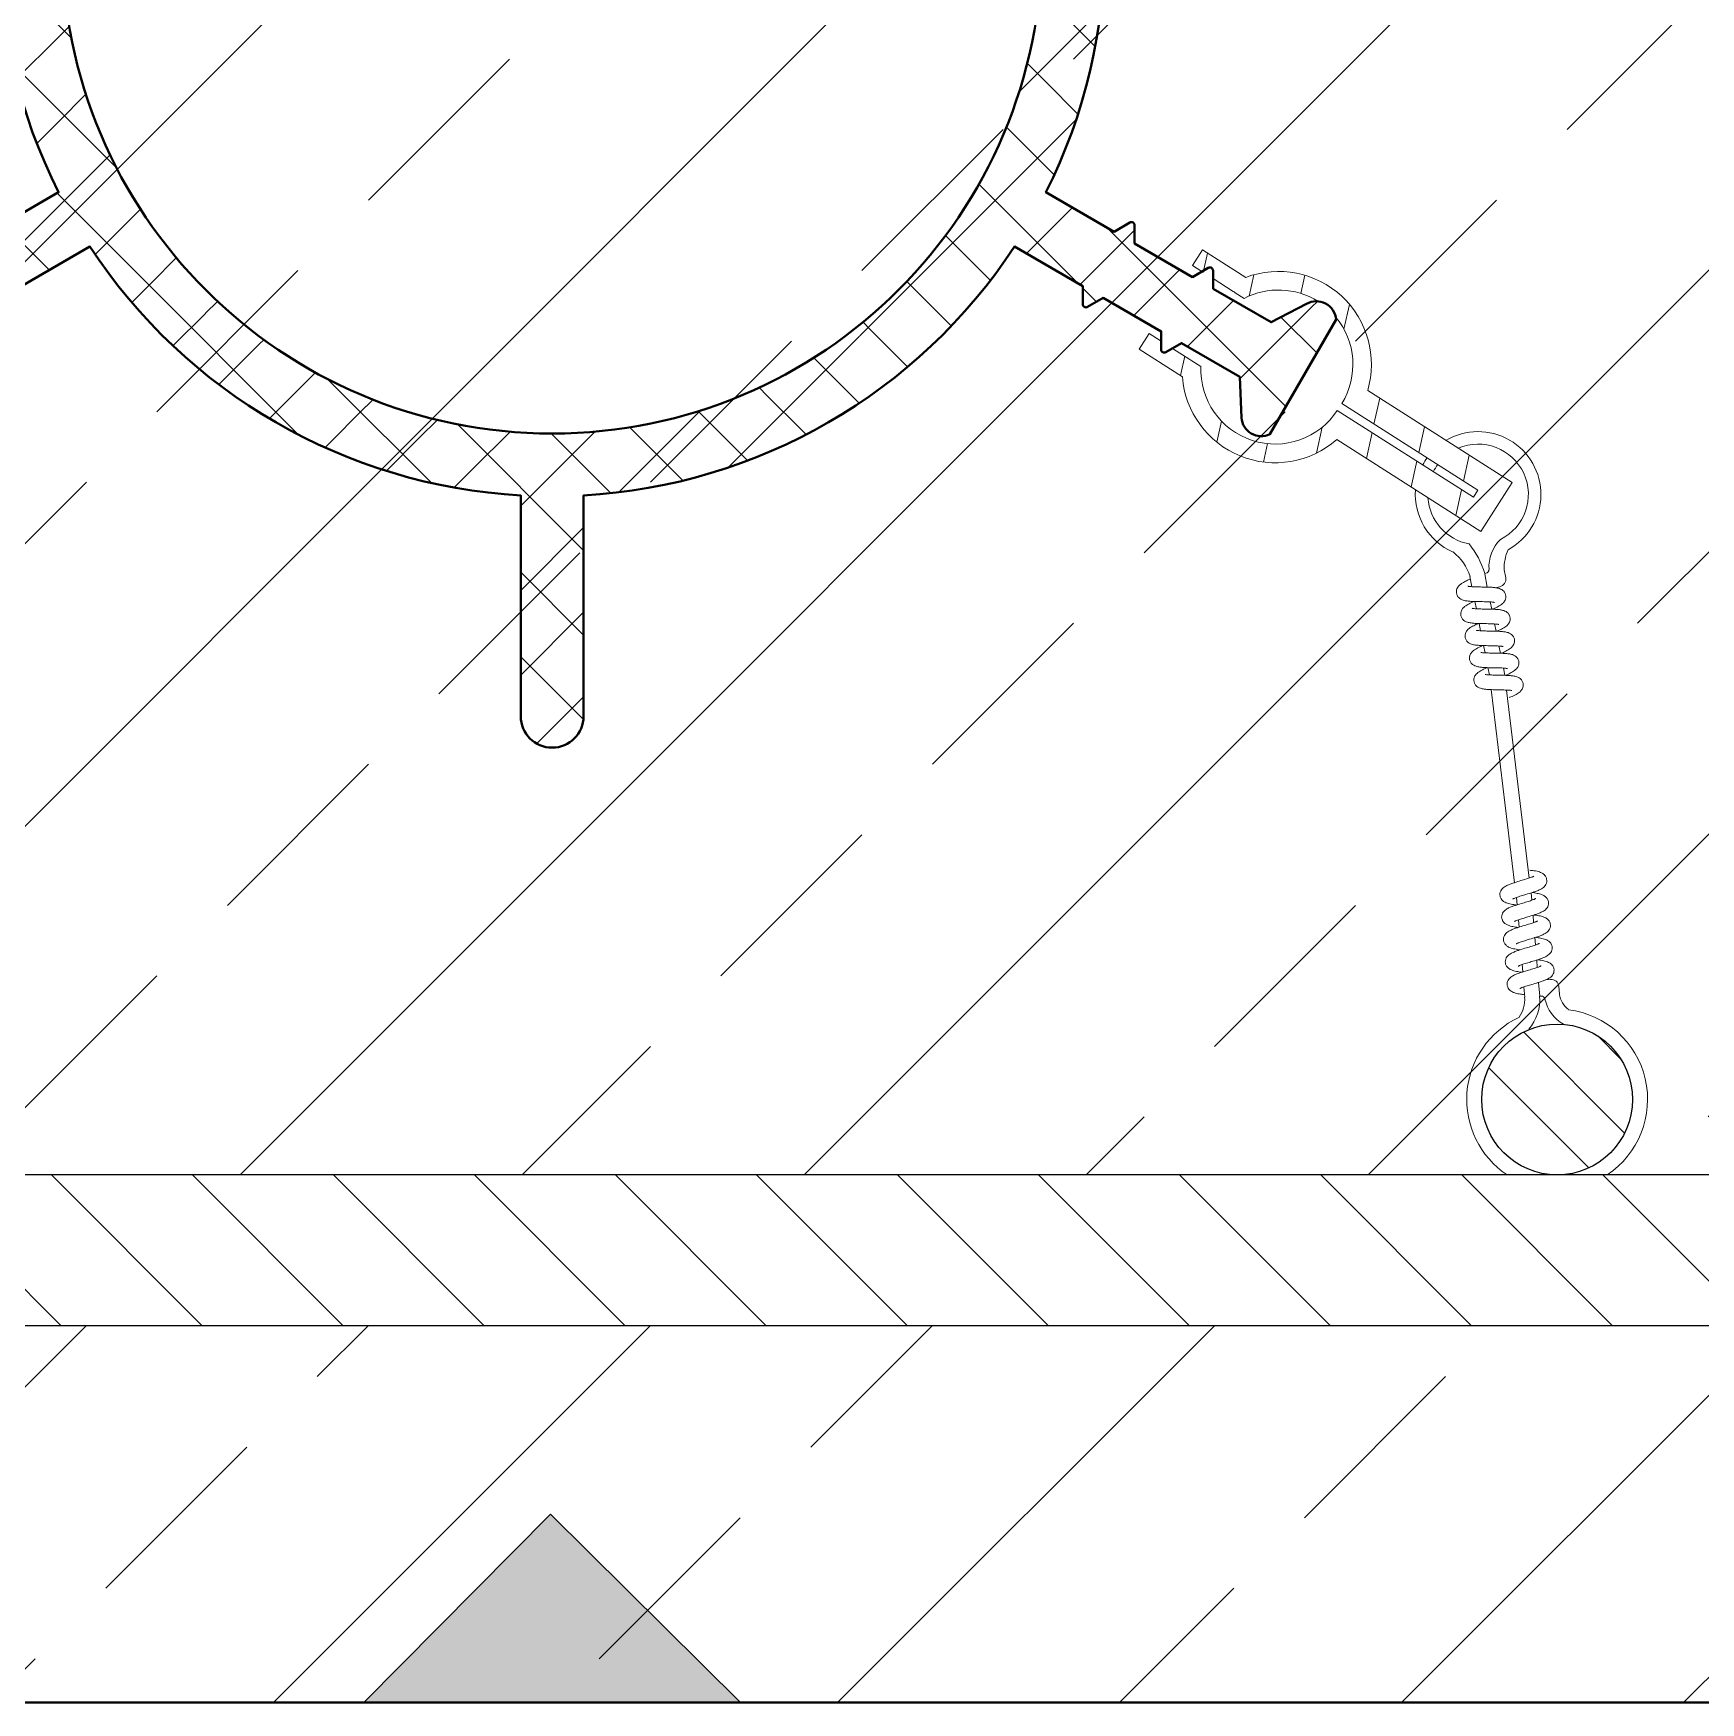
# Model space of a CAD drawing. Header units: millimetres. Extents: x 647 to 146539, y -131215 to 59.
# Drawn here: x 111459.3 to 111592, y -6741.9 to -6609.1 of the extents above; entities that cross this region are included whole.
import ezdxf

# ---------------------------------------------------------------- set-up
doc = ezdxf.new("R2010")
doc.units = ezdxf.units.MM
for name, color, linetype, lineweight in [('G-Cienka', 4, 'Continuous', 9), ('G-Elementy konstrukcyjne', 1, 'Continuous', 40), ('G-Kreskowanie', 9, 'Continuous', 5)]:
    doc.layers.add(name, color=color, linetype=linetype, lineweight=lineweight)
doc.layers.add('G-Prety', color=1, linetype='Continuous')

msp = doc.modelspace()

# ---------------------------------------------------------------- hatches: boundary and pattern name
at = {"layer": 'G-Kreskowanie'}
h = msp.add_hatch(dxfattribs=at)
h.set_pattern_fill('ANSI33', color=256, scale=5, style=0)
h.set_pattern_definition([(45, (111631.866, -6723.415), (-22.4506, 22.4506), []), (45, (111654.316, -6723.415), (-22.4506, 22.4506), [15.875, -7.9375])])
edge = h.paths.add_edge_path()
edge.add_arc((111420.58, -6693.94), 6, 0, 360)
edge = h.paths.add_edge_path()
edge.add_arc((111580.58, -6693.94), 6, 0, 360)
edge = h.paths.add_edge_path()
edge.add_arc((111740.58, -6693.94), 6, 0, 360)
edge = h.paths.add_edge_path()
edge.add_arc((111740.58, -6509.94), 6, 0, 360)
edge = h.paths.add_edge_path()
edge.add_arc((111580.58, -6509.94), 6, 0, 360)
h.paths.add_polyline_path([(111776.99, -6699.94), (111776.99, -6503.94), (111580.58, -6503.94), (111401.99, -6503.94), (111401.99, -6699.94)])
h = msp.add_hatch(dxfattribs=at)
h.set_pattern_fill('NET', color=256, scale=1.5, angle=45)
h.set_pattern_definition([(45, (112687.5596, -9734.058), (-3.367596, 3.367596), []), (135, (112687.5596, -9734.058), (-3.367596, -3.367596), [])])
edge = h.paths.add_edge_path()
edge.add_arc((111557.03, -6639.58), 1.58, 184.2276, 295.7724, ccw=False)
edge.add_line((111555.45, -6639.69), (111555.31, -6636.42))
edge.add_line((111555.31, -6636.42), (111550.69, -6633.75))
edge.add_line((111550.69, -6633.75), (111549.44, -6634.47))
edge.add_arc((111549.31, -6634.26), 0.25, 180, 300, ccw=False)
edge.add_line((111549.06, -6634.26), (111549.06, -6632.82))
edge.add_line((111549.06, -6632.82), (111544.45, -6630.15))
edge.add_line((111544.45, -6630.15), (111543.2, -6630.87))
edge.add_arc((111543.07, -6630.65), 0.25, 180, 300, ccw=False)
edge.add_line((111542.82, -6630.65), (111542.82, -6629.21))
edge.add_line((111542.82, -6629.21), (111537.38, -6626.07))
edge.add_arc((111500.58, -6601.94), 44, 273.2572, 326.7428, ccw=False)
edge.add_line((111503.08, -6645.87), (111503.08, -6663.44))
edge.add_arc((111500.58, -6663.44), 2.5, 180, 360, ccw=False)
edge.add_line((111498.08, -6663.44), (111498.08, -6645.87))
edge.add_arc((111500.58, -6601.94), 44, 213.2572, 266.7428, ccw=False)
edge.add_line((111463.79, -6626.07), (111458.34, -6629.21))
edge.add_line((111458.34, -6629.21), (111458.34, -6630.65))
edge.add_arc((111458.09, -6630.65), 0.25, 240, 360, ccw=False)
edge.add_line((111457.97, -6630.87), (111456.72, -6630.15))
edge.add_line((111456.72, -6630.15), (111452.1, -6632.82))
edge.add_line((111452.1, -6632.82), (111452.1, -6634.26))
edge.add_arc((111451.85, -6634.26), 0.25, 240, 360, ccw=False)
edge.add_line((111451.72, -6634.47), (111450.48, -6633.75))
edge.add_line((111450.48, -6633.75), (111445.86, -6636.42))
edge.add_line((111445.86, -6636.42), (111445.72, -6639.6))
edge.add_arc((111444.14, -6639.58), 1.58, 244.2276, 359.2852, ccw=False)
edge.add_line((111443.45, -6641), (111438.19, -6631.88))
edge.add_arc((111439.76, -6632), 1.58, 64.2276, 175.7724, ccw=False)
edge.add_line((111440.45, -6630.57), (111443.36, -6632.09))
edge.add_line((111443.36, -6632.09), (111447.98, -6629.42))
edge.add_line((111447.98, -6629.42), (111447.98, -6627.98))
edge.add_arc((111448.23, -6627.98), 0.25, 60, 180, ccw=False)
edge.add_line((111448.35, -6627.76), (111449.6, -6628.49))
edge.add_line((111449.6, -6628.49), (111454.22, -6625.82))
edge.add_line((111454.22, -6625.82), (111454.22, -6624.38))
edge.add_arc((111454.47, -6624.38), 0.25, 60, 180, ccw=False)
edge.add_line((111454.59, -6624.16), (111455.84, -6624.88))
edge.add_line((111455.84, -6624.88), (111461.29, -6621.74))
edge.add_arc((111500.58, -6601.94), 44, 153.2572, 206.7428, ccw=False)
edge.add_line((111461.29, -6582.14), (111455.84, -6578.99))
edge.add_line((111455.84, -6578.99), (111454.59, -6579.71))
edge.add_arc((111454.47, -6579.5), 0.25, 180, 300, ccw=False)
edge.add_line((111454.22, -6579.5), (111454.22, -6578.06))
edge.add_line((111454.22, -6578.06), (111449.6, -6575.39))
edge.add_line((111449.6, -6575.39), (111448.35, -6576.11))
edge.add_arc((111448.23, -6575.89), 0.25, 180, 300, ccw=False)
edge.add_line((111447.98, -6575.89), (111447.98, -6574.45))
edge.add_line((111447.98, -6574.45), (111443.36, -6571.79))
edge.add_line((111443.36, -6571.79), (111440.54, -6573.26))
edge.add_arc((111439.76, -6571.88), 1.58, 184.2276, 299.2852, ccw=False)
edge.add_line((111438.19, -6571.99), (111443.45, -6562.87))
edge.add_arc((111444.14, -6564.3), 1.58, 4.2276, 115.7724, ccw=False)
edge.add_line((111445.72, -6564.18), (111445.86, -6567.46))
edge.add_line((111445.86, -6567.46), (111450.48, -6570.12))
edge.add_line((111450.48, -6570.12), (111451.72, -6569.4))
edge.add_arc((111451.85, -6569.62), 0.25, 0, 120, ccw=False)
edge.add_line((111452.1, -6569.62), (111452.1, -6571.06))
edge.add_line((111452.1, -6571.06), (111456.72, -6573.73))
edge.add_line((111456.72, -6573.73), (111457.97, -6573.01))
edge.add_arc((111458.09, -6573.22), 0.25, 0, 120, ccw=False)
edge.add_line((111458.34, -6573.22), (111458.34, -6574.66))
edge.add_line((111458.34, -6574.66), (111463.79, -6577.81))
edge.add_arc((111500.58, -6601.94), 44, 93.2572, 146.7428, ccw=False)
edge.add_line((111498.08, -6558.01), (111498.08, -6540.44))
edge.add_arc((111500.58, -6540.44), 2.5, 0, 180, ccw=False)
edge.add_line((111503.08, -6540.44), (111503.08, -6558.01))
edge.add_arc((111500.58, -6601.94), 44, 33.2572, 86.7428, ccw=False)
edge.add_line((111537.38, -6577.81), (111542.82, -6574.66))
edge.add_line((111542.82, -6574.66), (111542.82, -6573.22))
edge.add_arc((111543.07, -6573.22), 0.25, 60, 180, ccw=False)
edge.add_line((111543.2, -6573.01), (111544.45, -6573.73))
edge.add_line((111544.45, -6573.73), (111549.06, -6571.06))
edge.add_line((111549.06, -6571.06), (111549.06, -6569.62))
edge.add_arc((111549.31, -6569.62), 0.25, 60, 180, ccw=False)
edge.add_line((111549.44, -6569.4), (111550.69, -6570.12))
edge.add_line((111550.69, -6570.12), (111555.31, -6567.46))
edge.add_line((111555.31, -6567.46), (111555.44, -6564.28))
edge.add_arc((111557.03, -6564.3), 1.58, 64.2276, 179.2852, ccw=False)
edge.add_line((111557.71, -6562.87), (111562.98, -6571.99))
edge.add_arc((111561.4, -6571.88), 1.58, 244.2276, 355.7724, ccw=False)
edge.add_line((111560.71, -6573.3), (111557.81, -6571.79))
edge.add_line((111557.81, -6571.79), (111553.19, -6574.45))
edge.add_line((111553.19, -6574.45), (111553.19, -6575.89))
edge.add_arc((111552.94, -6575.89), 0.25, -120, 0, ccw=False)
edge.add_line((111552.81, -6576.11), (111551.56, -6575.39))
edge.add_line((111551.56, -6575.39), (111546.95, -6578.06))
edge.add_line((111546.95, -6578.06), (111546.95, -6579.5))
edge.add_arc((111546.7, -6579.5), 0.25, -120, 0, ccw=False)
edge.add_line((111546.57, -6579.71), (111545.32, -6578.99))
edge.add_line((111545.32, -6578.99), (111539.88, -6582.14))
edge.add_arc((111500.58, -6601.94), 44, -26.7428, 26.7428, ccw=False)
edge.add_line((111539.88, -6621.74), (111545.32, -6624.88))
edge.add_line((111545.32, -6624.88), (111546.57, -6624.16))
edge.add_arc((111546.7, -6624.38), 0.25, 0, 120, ccw=False)
edge.add_line((111546.95, -6624.38), (111546.95, -6625.82))
edge.add_line((111546.95, -6625.82), (111551.56, -6628.49))
edge.add_line((111551.56, -6628.49), (111552.81, -6627.76))
edge.add_arc((111552.94, -6627.98), 0.25, 0, 120, ccw=False)
edge.add_line((111553.19, -6627.98), (111553.19, -6629.42))
edge.add_line((111553.19, -6629.42), (111557.81, -6632.09))
edge.add_line((111557.81, -6632.09), (111560.63, -6630.62))
edge.add_arc((111561.4, -6632), 1.58, 4.2276, 119.2852, ccw=False)
edge.add_line((111562.98, -6631.88), (111557.71, -6641))
edge = h.paths.add_edge_path(flags=16)
edge.add_arc((111500.58, -6601.94), 39, -25.0222, 87.4426, ccw=False)
edge.add_arc((111500.58, -6601.94), 39, 87.4426, 334.9778, ccw=False)
h = msp.add_hatch(dxfattribs=at)
h.set_pattern_fill('ANSI31', color=256, scale=1.25, angle=32.5049)
h.set_pattern_definition([(77.50492, (110378.761, -7264.986), (-3.874749, 0.858662), [])])
h.paths.add_polyline_path([(111552.22, -6635.6), (111551.51, -6635.15, -0.103444), (111551.33, -6635.04), (111548.41, -6633.18, -0.103435), (111548.23, -6633.07), (111548.11, -6632.98), (111547.31, -6634.23), (111550.75, -6636.43, 0.618834), (111563.03, -6641.42), (111574.51, -6648.74), (111576.99, -6644.85), (111565.5, -6637.53, 0.618834), (111555.79, -6628.52), (111552.35, -6626.32), (111551.56, -6627.57), (111551.68, -6627.65, -0.103453), (111551.85, -6627.76), (111554.78, -6629.63, -0.103444), (111554.96, -6629.74), (111555.66, -6630.19, -0.761825), (111563.44, -6638.56), (111574.26, -6645.46), (111573.91, -6646.01), (111563.08, -6639.11, -0.761825)])
at = {"layer": 'G-Kreskowanie', "linetype": 'ByBlock', "ltscale": 2}
h = msp.add_hatch(dxfattribs=at)
h.set_pattern_fill('ANSI31', color=256, scale=1.25, angle=90)
h.set_pattern_definition([(135, (108888.8154, -7715.0714), (-2.80633, -2.80633), [])])
h.paths.add_polyline_path([(111585.85, -6691.06, -0.125113), (111585.78, -6690.93, 0.766547), (111574.58, -6693.93, 1), (111586.58, -6693.94, 0.12589)])
h = msp.add_hatch(dxfattribs=at)
h.set_pattern_fill('ANSI31', color=256, scale=2.5, angle=90)
h.set_pattern_definition([(135, (112687.56, -9734.058), (-5.61266, -5.61266), [])])
h.paths.add_polyline_path([(111776.99, -6711.94), (111776.99, -6699.94), (111401.99, -6699.94), (111401.99, -6711.94)])
at = {"layer": 'G-Kreskowanie'}
h = msp.add_hatch(dxfattribs=at)
h.set_pattern_fill('ANSI33', color=256, scale=5, style=0)
h.set_pattern_definition([(45, (108888.815, -7715.07), (-22.45064, 22.45064), []), (45, (108911.266, -7715.07), (-22.45064, 22.45064), [15.875, -7.9375])])
h.paths.add_polyline_path([(111776.99, -6741.94), (111776.99, -6711.94), (111401.99, -6711.94), (111401.99, -6741.94)])
h = msp.add_hatch(color=256, dxfattribs=at)
h.dxf.hatch_style = 1
h.paths.add_polyline_path([(111515.58, -6741.94), (111485.58, -6741.94), (111500.45, -6726.94)])

# ---------------------------------------------------------------- linework, layer by layer
at = {"layer": 'G-Cienka'}
for p, q in [((111573.8, -6653.13), (111573.64, -6652.33)), ((111574.91, -6652.06), (111574.82, -6652.08)), ((111575.02, -6653.17), (111574.82, -6652.1)), ((111576.36, -6651.79), (111576.49, -6652.43)), ((111576.02, -6653.13), (111575.64, -6653.21)), ((111574.15, -6654.89), (111574.03, -6654.31)), ((111575.37, -6654.92), (111575.26, -6654.34)), ((111574.49, -6656.64), (111574.38, -6656.06)), ((111575.72, -6656.68), (111575.6, -6656.1)), ((111574.84, -6658.4), (111574.73, -6657.82)), ((111576.06, -6658.43), (111575.95, -6657.85)), ((111575.19, -6660.15), (111575.07, -6659.57)), ((111576.41, -6660.18), (111576.3, -6659.61)), ((111575.33, -6661.32), (111577.18, -6676.69)), ((111576.55, -6661.36), (111578.35, -6676.32)), ((111578.52, -6677.49), (111578.57, -6678.08)), ((111577.35, -6677.86), (111577.4, -6678.45)), ((111577.5, -6679.64), (111577.55, -6680.23)), ((111578.66, -6679.28), (111578.71, -6679.86)), ((111578.81, -6681.06), (111578.86, -6681.64)), ((111578.95, -6682.84), (111579, -6683.43)), ((111577.79, -6683.2), (111577.84, -6683.79)), ((111580.07, -6684.38), (111579.69, -6684.41)), ((111577.93, -6684.99), (111578, -6685.81)), ((111579.1, -6684.62), (111579.2, -6685.71)), ((111579.29, -6685.71), (111579.2, -6685.72)), ((111580.76, -6685.58), (111580.71, -6684.93))]:
    msp.add_line(p, q, dxfattribs=at)
for points in [[(111549.06, -6633.59), (111548.11, -6632.98), (111547.31, -6634.23), (111550.75, -6636.43, 0.618834), (111563.03, -6641.42), (111574.51, -6648.74), (111576.99, -6644.85), (111565.5, -6637.53, 0.618834), (111555.79, -6628.52), (111552.35, -6626.32), (111551.56, -6627.57), (111552.31, -6628.05)], [(111553.19, -6628.61), (111554.78, -6629.63, -0.103444), (111554.96, -6629.74), (111555.66, -6630.19, -0.265629), (111561.54, -6630.42, -0.265629)], [(111562.94, -6631.65, -0.323068), (111563.44, -6638.56), (111574.26, -6645.46), (111573.91, -6646.01), (111563.08, -6639.11, -0.761825), (111552.22, -6635.6), (111551.51, -6635.15, -0.103444), (111551.33, -6635.04), (111549.97, -6634.17)]]:
    msp.add_lwpolyline(points, format="xyb", dxfattribs=at)
for points in [[(111574.03, -6654.31), (111574.15, -6654.89)], [(111575.72, -6656.68), (111575.6, -6656.1)], [(111578.81, -6681.01), (111578.86, -6681.64)], [(111578.81, -6681.06), (111578.86, -6681.64)], [(111577.84, -6683.79), (111577.79, -6683.2)]]:
    msp.add_lwpolyline(points, dxfattribs=at)
for centre, radius, start, end in [((111574.29, -6645.79), 5, 298.4654, 120.8243), ((111574.29, -6645.79), 4, 296.4042, 113.3646), ((111574.29, -6645.79), 5, 175.693, 246.437), ((111574.29, -6645.79), 5, 175.693, 246.437), ((111574.29, -6645.79), 4, 183.6982, 259.7077), ((111568.07, -6654.13), 7.05, 16.8275, 38.7251), ((111578.2, -6651.56), 3.05, 134.3532, 183.6291), ((111569.91, -6653.47), 3.91, 17.0168, 52.4474), ((111580.38, -6651.73), 4.02, 157.3903, 180.8189), ((111574.85, -6651.77), 0.3, 281.1811, 3.6291), ((111575.9, -6652.55), 0.596, 281.1811, 11.1811), ((111580.11, -6684.98), 0.596, 4.6469, 94.6469), ((111575.62, -6686), 3.58, 318.9131, 4.6469), ((111579.32, -6686.01), 0.3, 12.1989, 94.6469), ((111582.59, -6685.3), 1.85, 188.6174, 233.5387), ((111575.62, -6686), 2.38, 324.4795, 4.6469), ((111582.59, -6685.3), 3.05, 192.1989, 240.356), ((111580.58, -6693.94), 7.2, 303.5573, 82.7286), ((111580.58, -6693.94), 7.2, 114.9581, 236.4427), ((111577.32, -6687.21), 0.3, 318.4115, 324.4795), ((111586.75, -6692.71), 0.3, 165.625, 177.0214), ((111585.37, -6698.02), 0.3, 153.8157, 165.2122)]:
    msp.add_arc(centre, radius, start, end, dxfattribs=at)
for points, knots in [([(111573.68, -6652.52), (111573.57, -6652.57), (111573.36, -6652.66), (111573.07, -6652.82), (111572.81, -6652.99), (111572.65, -6653.18), (111572.56, -6653.4), (111572.55, -6653.61), (111572.61, -6653.83), (111572.74, -6654.01), (111572.91, -6654.13), (111573.14, -6654.23), (111573.42, -6654.27), (111573.73, -6654.3), (111574.1, -6654.31), (111574.51, -6654.32), (111574.95, -6654.33), (111575.26, -6654.34), (111575.44, -6654.36), (111575.52, -6654.37), (111575.56, -6654.38), (111575.58, -6654.38), (111575.59, -6654.38), (111575.59, -6654.38)], [0, 0, 0, 0, 0.333479, 0.729338, 0.961746, 1.273881, 1.435197, 1.673428, 1.895321, 2.109532, 2.315092, 2.523999, 2.853801, 3.164162, 3.445765, 3.963245, 4.415291, 4.767483, 4.885682, 4.962568, 5.004855, 5.01975, 5.020297, 5.020297, 5.020297, 5.020297]), ([(111575.45, -6654.92), (111575.48, -6654.91), (111575.62, -6654.85), (111575.89, -6654.71), (111576.2, -6654.53), (111576.39, -6654.31), (111576.48, -6654.11), (111576.51, -6653.9), (111576.46, -6653.67), (111576.34, -6653.49), (111576.17, -6653.36), (111575.96, -6653.26), (111575.69, -6653.21), (111575.4, -6653.18), (111575.03, -6653.16), (111574.69, -6653.16), (111574.31, -6653.15), (111573.99, -6653.15), (111573.71, -6653.13), (111573.56, -6653.11), (111573.5, -6653.1), (111573.47, -6653.1), (111573.46, -6653.09), (111573.46, -6653.09)], [0, 0, 0, 0, 0.083441, 0.487082, 0.89834, 1.158881, 1.3212, 1.565464, 1.78944, 2.004253, 2.209449, 2.413298, 2.709151, 3.005378, 3.300305, 3.83027, 4.023716, 4.446296, 4.766354, 4.864085, 4.919882, 4.944398, 4.948001, 4.948001, 4.948001, 4.948001]), ([(111573.95, -6654.31), (111573.91, -6654.33), (111573.76, -6654.39), (111573.47, -6654.54), (111573.17, -6654.73), (111573, -6654.94), (111572.91, -6655.14), (111572.89, -6655.34), (111572.95, -6655.57), (111573.07, -6655.75), (111573.24, -6655.88), (111573.46, -6655.97), (111573.73, -6656.02), (111574.03, -6656.05), (111574.4, -6656.07), (111574.83, -6656.07), (111575.28, -6656.08), (111575.59, -6656.1), (111575.78, -6656.11), (111575.86, -6656.12), (111575.91, -6656.13), (111575.93, -6656.14), (111575.93, -6656.14), (111575.93, -6656.14)], [0, 0, 0, 0, 0.122735, 0.524819, 0.943427, 1.189412, 1.337039, 1.576824, 1.799424, 2.014208, 2.220439, 2.42738, 2.737017, 3.039771, 3.329328, 3.853685, 4.310999, 4.670327, 4.793109, 4.874891, 4.921533, 4.939604, 4.94091, 4.94091, 4.94091, 4.94091]), ([(111575.8, -6656.68), (111575.82, -6656.67), (111575.96, -6656.6), (111576.24, -6656.47), (111576.55, -6656.28), (111576.73, -6656.07), (111576.83, -6655.87), (111576.86, -6655.65), (111576.8, -6655.43), (111576.68, -6655.24), (111576.52, -6655.11), (111576.3, -6655.02), (111576.04, -6654.96), (111575.75, -6654.94), (111575.37, -6654.92), (111575.03, -6654.91), (111574.65, -6654.91), (111574.34, -6654.9), (111574.06, -6654.88), (111573.9, -6654.87), (111573.85, -6654.86), (111573.82, -6654.85), (111573.81, -6654.85), (111573.81, -6654.85)], [0, 0, 0, 0, 0.083442, 0.487083, 0.898341, 1.158882, 1.321201, 1.565464, 1.789441, 2.004254, 2.209449, 2.413298, 2.709152, 3.005378, 3.300306, 3.83027, 4.023716, 4.446296, 4.766354, 4.864085, 4.919882, 4.944398, 4.948001, 4.948001, 4.948001, 4.948001]), ([(111574.3, -6656.06), (111574.27, -6656.08), (111574.12, -6656.14), (111573.84, -6656.28), (111573.53, -6656.47), (111573.35, -6656.68), (111573.26, -6656.88), (111573.24, -6657.09), (111573.29, -6657.32), (111573.42, -6657.5), (111573.58, -6657.63), (111573.8, -6657.73), (111574.07, -6657.78), (111574.37, -6657.8), (111574.74, -6657.82), (111575.16, -6657.83), (111575.61, -6657.84), (111575.93, -6657.85), (111576.12, -6657.87), (111576.2, -6657.88), (111576.25, -6657.88), (111576.27, -6657.89), (111576.28, -6657.89), (111576.28, -6657.89)], [0, 0, 0, 0, 0.106212, 0.509117, 0.92336, 1.175911, 1.329525, 1.570459, 1.793311, 2.008306, 2.214792, 2.421121, 2.723981, 3.023666, 3.316416, 3.843421, 4.302527, 4.664234, 4.788551, 4.871989, 4.920128, 4.939309, 4.94095, 4.94095, 4.94095, 4.94095]), ([(111574.65, -6657.82), (111574.61, -6657.83), (111574.58, -6657.85), (111574.42, -6657.92), (111574.3, -6657.98), (111574.06, -6658.11), (111573.95, -6658.18), (111573.79, -6658.33), (111573.74, -6658.39), (111573.67, -6658.51), (111573.64, -6658.56), (111573.6, -6658.69), (111573.59, -6658.77), (111573.6, -6658.93), (111573.62, -6659), (111573.68, -6659.13), (111573.72, -6659.2), (111573.82, -6659.3), (111573.88, -6659.34), (111574, -6659.41), (111574.06, -6659.44), (111574.22, -6659.49), (111574.31, -6659.51), (111574.51, -6659.54), (111574.61, -6659.55), (111574.81, -6659.56), (111574.9, -6659.57), (111575.17, -6659.58), (111575.35, -6659.58), (111575.69, -6659.59), (111575.85, -6659.59), (111576.12, -6659.6), (111576.25, -6659.6), (111576.4, -6659.61), (111576.44, -6659.62), (111576.51, -6659.63), (111576.54, -6659.63), (111576.58, -6659.64), (111576.6, -6659.64), (111576.62, -6659.64), (111576.62, -6659.65), (111576.63, -6659.65), (111576.63, -6659.65), (111576.63, -6659.65)], [4.98345, 4.98345, 4.98345, 4.98345, 5.002893, 5.002893, 5.084761, 5.084761, 5.183441, 5.183441, 5.239204, 5.239204, 5.269541, 5.269541, 5.314627, 5.314627, 5.355668, 5.355668, 5.396196, 5.396196, 5.438035, 5.438035, 5.485061, 5.485061, 5.55767, 5.55767, 5.621992, 5.621992, 5.677485, 5.677485, 5.767755, 5.767755, 5.845802, 5.845802, 5.915781, 5.915781, 5.94576, 5.94576, 5.971226, 5.971226, 5.99253, 5.99253, 6.009626, 6.009626, 6.015983, 6.015983, 6.015983, 6.015983]), ([(111576.14, -6658.43), (111576.17, -6658.42), (111576.31, -6658.36), (111576.59, -6658.22), (111576.89, -6658.03), (111577.08, -6657.82), (111577.18, -6657.62), (111577.21, -6657.41), (111577.15, -6657.18), (111577.03, -6657), (111576.87, -6656.87), (111576.65, -6656.77), (111576.39, -6656.72), (111576.09, -6656.69), (111575.72, -6656.67), (111575.38, -6656.67), (111575, -6656.66), (111574.69, -6656.65), (111574.41, -6656.64), (111574.25, -6656.62), (111574.19, -6656.61), (111574.16, -6656.61), (111574.16, -6656.6), (111574.15, -6656.6)], [0, 0, 0, 0, 0.083358, 0.487003, 0.898243, 1.158814, 1.321169, 1.565439, 1.789416, 2.00423, 2.209427, 2.413273, 2.709102, 3.005316, 3.300256, 3.830231, 4.023716, 4.446297, 4.766355, 4.864086, 4.919882, 4.944398, 4.948001, 4.948001, 4.948001, 4.948001]), ([(111576.49, -6660.19), (111576.52, -6660.17), (111576.66, -6660.11), (111576.94, -6659.97), (111577.24, -6659.78), (111577.43, -6659.57), (111577.52, -6659.37), (111577.55, -6659.16), (111577.5, -6658.93), (111577.38, -6658.75), (111577.21, -6658.62), (111576.99, -6658.52), (111576.73, -6658.47), (111576.44, -6658.44), (111576.06, -6658.43), (111575.73, -6658.42), (111575.34, -6658.41), (111575.03, -6658.41), (111574.75, -6658.39), (111574.6, -6658.38), (111574.54, -6658.37), (111574.51, -6658.36), (111574.5, -6658.36), (111574.5, -6658.36)], [0, 0, 0, 0, 0.089365, 0.492687, 0.905224, 1.163639, 1.323496, 1.567303, 1.791198, 2.005941, 2.211055, 2.415058, 2.712727, 3.009873, 3.303862, 3.833066, 4.023714, 4.446215, 4.766299, 4.864048, 4.91986, 4.94439, 4.947998, 4.947998, 4.947998, 4.947998]), ([(111574.99, -6659.57), (111574.96, -6659.59), (111574.81, -6659.65), (111574.53, -6659.79), (111574.23, -6659.98), (111574.05, -6660.19), (111573.96, -6660.39), (111573.93, -6660.6), (111573.99, -6660.82), (111574.11, -6661.01), (111574.27, -6661.14), (111574.5, -6661.23), (111574.76, -6661.28), (111575.06, -6661.31), (111575.43, -6661.33), (111575.86, -6661.34), (111576.31, -6661.35), (111576.62, -6661.36), (111576.81, -6661.37), (111576.9, -6661.38), (111576.95, -6661.39), (111576.97, -6661.4), (111576.97, -6661.4), (111576.98, -6661.4)], [0, 0, 0, 0, 0.105716, 0.508645, 0.922767, 1.175512, 1.329315, 1.570284, 1.793142, 2.008144, 2.214637, 2.42095, 2.723629, 3.023228, 3.316068, 3.843146, 4.3023, 4.66407, 4.788428, 4.87191, 4.920089, 4.939301, 4.940951, 4.940951, 4.940951, 4.940951]), ([(111576.75, -6661.95), (111576.8, -6661.93), (111576.99, -6661.87), (111577.3, -6661.73), (111577.61, -6661.53), (111577.78, -6661.32), (111577.87, -6661.13), (111577.9, -6660.91), (111577.84, -6660.69), (111577.72, -6660.5), (111577.56, -6660.37), (111577.34, -6660.28), (111577.08, -6660.23), (111576.78, -6660.2), (111576.41, -6660.18), (111576.07, -6660.18), (111575.69, -6660.17), (111575.38, -6660.16), (111575.1, -6660.15), (111574.94, -6660.13), (111574.89, -6660.12), (111574.86, -6660.11), (111574.85, -6660.11), (111574.85, -6660.11)], [0, 0, 0, 0, 0.149234, 0.612005, 0.992895, 1.243882, 1.403739, 1.647546, 1.871441, 2.086184, 2.291298, 2.495301, 2.79297, 3.090116, 3.384105, 3.913309, 4.103957, 4.526458, 4.846542, 4.94429, 5.000103, 5.024632, 5.028241, 5.028241, 5.028241, 5.028241]), ([(111577.33, -6678.47), (111577.29, -6678.46), (111577.13, -6678.44), (111576.82, -6678.38), (111576.47, -6678.29), (111576.24, -6678.13), (111576.1, -6677.96), (111576.02, -6677.77), (111576.01, -6677.54), (111576.08, -6677.33), (111576.21, -6677.16), (111576.39, -6677.01), (111576.63, -6676.88), (111576.91, -6676.78), (111577.27, -6676.66), (111577.67, -6676.53), (111578.1, -6676.4), (111578.4, -6676.31), (111578.58, -6676.24), (111578.66, -6676.21), (111578.71, -6676.18), (111578.73, -6676.17), (111578.73, -6676.17), (111578.73, -6676.17)], [0, 0, 0, 0, 0.105716, 0.508645, 0.922767, 1.175512, 1.329315, 1.570284, 1.793142, 2.008144, 2.214637, 2.42095, 2.723629, 3.023228, 3.316068, 3.843146, 4.3023, 4.66407, 4.788428, 4.87191, 4.920089, 4.939301, 4.940951, 4.940951, 4.940951, 4.940951]), ([(111578.4, -6675.7), (111578.46, -6675.71), (111578.59, -6675.71), (111578.97, -6675.77), (111579.3, -6675.87), (111579.52, -6676.02), (111579.67, -6676.19), (111579.75, -6676.39), (111579.76, -6676.62), (111579.7, -6676.83), (111579.57, -6677), (111579.39, -6677.15), (111579.15, -6677.27), (111578.88, -6677.38), (111578.52, -6677.5), (111578.2, -6677.59), (111577.83, -6677.7), (111577.54, -6677.79), (111577.27, -6677.89), (111577.12, -6677.95), (111577.07, -6677.97), (111577.05, -6677.98), (111577.04, -6677.99), (111577.04, -6677.99)], [0, 0, 0, 0, 0.120191, 0.582962, 0.963852, 1.214839, 1.374696, 1.618503, 1.842398, 2.057141, 2.262255, 2.466259, 2.763927, 3.061073, 3.355062, 3.884266, 4.074914, 4.497415, 4.817499, 4.915248, 4.97106, 4.99559, 4.999198, 4.999198, 4.999198, 4.999198]), ([(111578.6, -6677.47), (111578.63, -6677.47), (111578.78, -6677.5), (111579.09, -6677.55), (111579.43, -6677.65), (111579.67, -6677.8), (111579.81, -6677.97), (111579.9, -6678.17), (111579.91, -6678.4), (111579.84, -6678.61), (111579.72, -6678.78), (111579.54, -6678.93), (111579.3, -6679.05), (111579.02, -6679.16), (111578.67, -6679.28), (111578.34, -6679.38), (111577.98, -6679.49), (111577.68, -6679.58), (111577.42, -6679.67), (111577.27, -6679.73), (111577.22, -6679.75), (111577.19, -6679.77), (111577.18, -6679.77), (111577.18, -6679.77)], [0, 0, 0, 0, 0.089365, 0.492687, 0.905224, 1.163639, 1.323496, 1.567303, 1.791198, 2.005941, 2.211055, 2.415058, 2.712727, 3.009873, 3.303862, 3.833066, 4.023714, 4.446215, 4.766299, 4.864048, 4.91986, 4.94439, 4.947998, 4.947998, 4.947998, 4.947998]), ([(111577.47, -6680.25), (111577.43, -6680.25), (111577.4, -6680.24), (111577.22, -6680.21), (111577.09, -6680.19), (111576.83, -6680.13), (111576.7, -6680.09), (111576.51, -6679.99), (111576.44, -6679.95), (111576.33, -6679.85), (111576.3, -6679.81), (111576.23, -6679.7), (111576.2, -6679.62), (111576.16, -6679.47), (111576.16, -6679.39), (111576.18, -6679.25), (111576.21, -6679.18), (111576.27, -6679.05), (111576.31, -6678.99), (111576.41, -6678.89), (111576.46, -6678.85), (111576.6, -6678.76), (111576.69, -6678.71), (111576.87, -6678.63), (111576.96, -6678.6), (111577.15, -6678.53), (111577.24, -6678.5), (111577.5, -6678.41), (111577.67, -6678.36), (111577.99, -6678.27), (111578.14, -6678.22), (111578.4, -6678.14), (111578.52, -6678.1), (111578.67, -6678.04), (111578.7, -6678.03), (111578.77, -6678), (111578.79, -6677.99), (111578.83, -6677.97), (111578.85, -6677.97), (111578.87, -6677.96), (111578.87, -6677.95), (111578.88, -6677.95), (111578.88, -6677.95), (111578.88, -6677.95)], [4.98345, 4.98345, 4.98345, 4.98345, 5.002893, 5.002893, 5.084761, 5.084761, 5.183441, 5.183441, 5.239204, 5.239204, 5.269541, 5.269541, 5.314627, 5.314627, 5.355668, 5.355668, 5.396196, 5.396196, 5.438035, 5.438035, 5.485061, 5.485061, 5.55767, 5.55767, 5.621992, 5.621992, 5.677485, 5.677485, 5.767755, 5.767755, 5.845802, 5.845802, 5.915781, 5.915781, 5.94576, 5.94576, 5.971226, 5.971226, 5.99253, 5.99253, 6.009626, 6.009626, 6.015983, 6.015983, 6.015983, 6.015983]), ([(111577.62, -6682.03), (111577.58, -6682.03), (111577.42, -6682), (111577.11, -6681.95), (111576.76, -6681.85), (111576.53, -6681.69), (111576.39, -6681.53), (111576.31, -6681.33), (111576.3, -6681.1), (111576.37, -6680.89), (111576.5, -6680.72), (111576.68, -6680.57), (111576.92, -6680.45), (111577.2, -6680.34), (111577.56, -6680.22), (111577.96, -6680.1), (111578.39, -6679.97), (111578.69, -6679.87), (111578.87, -6679.8), (111578.95, -6679.77), (111579, -6679.75), (111579.02, -6679.74), (111579.02, -6679.73), (111579.02, -6679.73)], [0, 0, 0, 0, 0.106212, 0.509117, 0.92336, 1.175911, 1.329525, 1.570459, 1.793311, 2.008306, 2.214792, 2.421121, 2.723981, 3.023666, 3.316416, 3.843421, 4.302527, 4.664234, 4.788551, 4.871989, 4.920128, 4.939309, 4.94095, 4.94095, 4.94095, 4.94095]), ([(111578.74, -6679.25), (111578.77, -6679.26), (111578.92, -6679.28), (111579.23, -6679.33), (111579.57, -6679.43), (111579.81, -6679.58), (111579.96, -6679.75), (111580.04, -6679.95), (111580.05, -6680.18), (111579.99, -6680.39), (111579.86, -6680.56), (111579.68, -6680.71), (111579.44, -6680.83), (111579.17, -6680.94), (111578.81, -6681.06), (111578.49, -6681.16), (111578.12, -6681.27), (111577.83, -6681.36), (111577.56, -6681.45), (111577.41, -6681.51), (111577.36, -6681.54), (111577.34, -6681.55), (111577.33, -6681.55), (111577.33, -6681.55)], [0, 0, 0, 0, 0.083358, 0.487003, 0.898243, 1.158814, 1.321169, 1.565439, 1.789416, 2.00423, 2.209427, 2.413273, 2.709102, 3.005316, 3.300256, 3.830231, 4.023716, 4.446297, 4.766355, 4.864086, 4.919882, 4.944398, 4.948001, 4.948001, 4.948001, 4.948001]), ([(111577.76, -6683.82), (111577.72, -6683.81), (111577.55, -6683.78), (111577.24, -6683.73), (111576.89, -6683.63), (111576.67, -6683.47), (111576.53, -6683.3), (111576.45, -6683.11), (111576.45, -6682.88), (111576.52, -6682.67), (111576.64, -6682.5), (111576.83, -6682.35), (111577.08, -6682.23), (111577.36, -6682.12), (111577.71, -6682), (111578.12, -6681.88), (111578.55, -6681.75), (111578.84, -6681.65), (111579.02, -6681.58), (111579.1, -6681.55), (111579.14, -6681.53), (111579.16, -6681.52), (111579.17, -6681.52), (111579.17, -6681.52)], [0, 0, 0, 0, 0.122735, 0.524819, 0.943427, 1.189412, 1.337039, 1.576824, 1.799424, 2.014208, 2.220439, 2.42738, 2.737017, 3.039771, 3.329328, 3.853685, 4.310999, 4.670327, 4.793109, 4.874891, 4.921533, 4.939604, 4.94091, 4.94091, 4.94091, 4.94091]), ([(111578.89, -6681.03), (111578.92, -6681.04), (111579.07, -6681.06), (111579.37, -6681.12), (111579.72, -6681.21), (111579.95, -6681.36), (111580.1, -6681.53), (111580.19, -6681.73), (111580.2, -6681.96), (111580.13, -6682.17), (111580.01, -6682.34), (111579.83, -6682.49), (111579.59, -6682.62), (111579.31, -6682.72), (111578.96, -6682.84), (111578.63, -6682.94), (111578.27, -6683.05), (111577.97, -6683.14), (111577.7, -6683.23), (111577.56, -6683.29), (111577.51, -6683.32), (111577.48, -6683.33), (111577.47, -6683.34), (111577.47, -6683.34)], [0, 0, 0, 0, 0.083442, 0.487083, 0.898341, 1.158882, 1.321201, 1.565464, 1.789441, 2.004254, 2.209449, 2.413298, 2.709152, 3.005378, 3.300306, 3.83027, 4.023716, 4.446296, 4.766354, 4.864085, 4.919882, 4.944398, 4.948001, 4.948001, 4.948001, 4.948001]), ([(111579.03, -6682.82), (111579.06, -6682.82), (111579.21, -6682.84), (111579.52, -6682.9), (111579.86, -6682.99), (111580.1, -6683.15), (111580.25, -6683.32), (111580.33, -6683.51), (111580.34, -6683.75), (111580.28, -6683.95), (111580.15, -6684.13), (111579.97, -6684.28), (111579.73, -6684.4), (111579.46, -6684.5), (111579.1, -6684.62), (111578.78, -6684.72), (111578.41, -6684.83), (111578.12, -6684.92), (111577.85, -6685.01), (111577.7, -6685.07), (111577.65, -6685.1), (111577.63, -6685.11), (111577.62, -6685.12), (111577.62, -6685.12)], [0, 0, 0, 0, 0.083441, 0.487082, 0.89834, 1.158881, 1.3212, 1.565464, 1.78944, 2.004253, 2.209449, 2.413298, 2.709151, 3.005378, 3.300305, 3.83027, 4.023716, 4.446296, 4.766354, 4.864085, 4.919882, 4.944398, 4.948001, 4.948001, 4.948001, 4.948001]), ([(111577.98, -6685.61), (111577.86, -6685.59), (111577.64, -6685.56), (111577.32, -6685.49), (111577.02, -6685.39), (111576.82, -6685.26), (111576.67, -6685.07), (111576.6, -6684.87), (111576.6, -6684.64), (111576.67, -6684.44), (111576.8, -6684.27), (111577, -6684.12), (111577.25, -6683.99), (111577.54, -6683.89), (111577.89, -6683.77), (111578.29, -6683.65), (111578.72, -6683.52), (111579.01, -6683.43), (111579.18, -6683.36), (111579.25, -6683.33), (111579.29, -6683.31), (111579.31, -6683.3), (111579.31, -6683.3), (111579.31, -6683.3)], [0, 0, 0, 0, 0.333479, 0.729338, 0.961746, 1.273881, 1.435197, 1.673428, 1.895321, 2.109532, 2.315092, 2.523999, 2.853801, 3.164162, 3.445765, 3.963245, 4.415291, 4.767483, 4.885682, 4.962568, 5.004855, 5.01975, 5.020297, 5.020297, 5.020297, 5.020297])]:
    msp.add_open_spline(points, degree=3, knots=knots, dxfattribs=at)
at = {"layer": 'G-Elementy konstrukcyjne'}
msp.add_line((111401.99, -6741.94), (111776.99, -6741.94), dxfattribs=at)
msp.add_lwpolyline([(111461.58, -6601.94, -1), (111539.58, -6601.94, -1)], format="xyb", close=True, dxfattribs=at)
for points in [[(111461.29, -6582.14, 0.237706), (111461.29, -6621.74), (111455.84, -6624.88)], [(111458.34, -6629.21), (111463.79, -6626.07, 0.237706), (111498.08, -6645.87), (111498.08, -6663.44, 1), (111503.08, -6663.44), (111503.08, -6645.87, 0.237706), (111537.38, -6626.07), (111542.82, -6629.21), (111542.82, -6630.65, 0.57735), (111543.2, -6630.87), (111544.45, -6630.15), (111549.06, -6632.82), (111549.06, -6634.26, 0.57735), (111549.44, -6634.47), (111550.69, -6633.75), (111555.31, -6636.42), (111555.45, -6639.69, 0.529164), (111557.71, -6641), (111562.98, -6631.88, 0.548946), (111560.63, -6630.62), (111557.81, -6632.09), (111553.19, -6629.42), (111553.19, -6627.98, 0.57735), (111552.81, -6627.76), (111551.56, -6628.49), (111546.95, -6625.82), (111546.95, -6624.38, 0.57735), (111546.57, -6624.16), (111545.32, -6624.88), (111539.88, -6621.74, 0.237706), (111539.88, -6582.14)]]:
    msp.add_lwpolyline(points, format="xyb", dxfattribs=at)
at = {"layer": 'G-Kreskowanie'}
msp.add_lwpolyline([(111500.45, -6726.94), (111515.58, -6741.94), (111500.45, -6726.94), (111485.58, -6741.94), (111515.58, -6741.94)], dxfattribs=at)
for radius, start, end in [(5, 144.4005, 151.9481), (4, 143.6257, 153.0645)]:
    msp.add_arc((111574.29, -6645.79), radius, start, end, dxfattribs=at)
at = {"layer": 'G-Prety', "ltscale": 100}
for p, q in [((111776.99, -6699.94), (111401.99, -6699.94)), ((111776.99, -6711.94), (111401.99, -6711.94))]:
    msp.add_line(p, q, dxfattribs=at)
msp.add_circle((111580.58, -6693.94), 6, dxfattribs=at)

doc.saveas('drawing.dxf')
